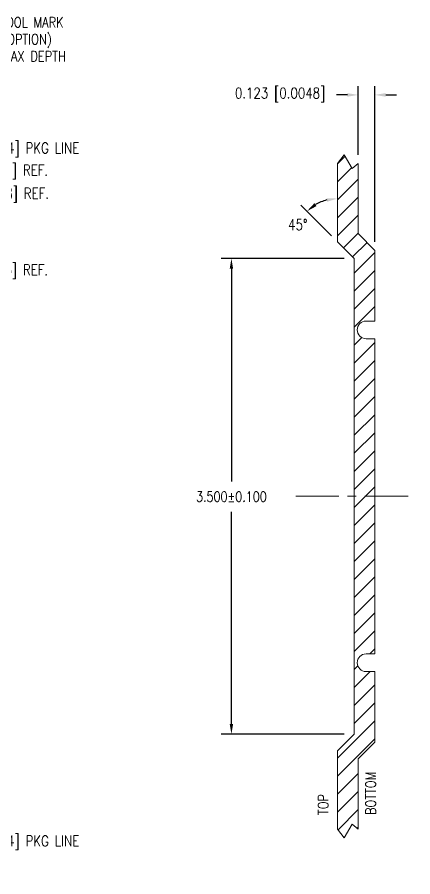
# Model space of a CAD drawing. Extents: x 229 to 1028, y -254 to 211.
# Drawn here: x 459.6 to 575.9, y -82.5 to 170.5 of the extents above; entities that cross this region are included whole.
import ezdxf

# ---------------------------------------------------------------- set-up
doc = ezdxf.new("R2010")
doc.units = 0
doc.header["$LTSCALE"] = 25.4
doc.header["$MEASUREMENT"] = 0
doc.linetypes.add('CENTERX2', pattern=[4, 2.5, -0.5, 0.5, -0.5])
doc.linetypes.add('PHANTOM2', pattern=[1.25, 0.625, -0.125, 0.125, -0.125, 0.125, -0.125])
for name, color, linetype, lineweight in [('SH-01_CENTER', 2, 'CENTERX2', 5), ('SH-01_DIM', 4, 'Continuous', 5), ('SH-01_NOTES', 3, 'Continuous', 5), ('SH-01_OBJECT', 7, 'Continuous', 5)]:
    doc.layers.add(name, color=color, linetype=linetype, lineweight=lineweight)
doc.layers.add('SH-01_HATCH', color=1, linetype='PHANTOM2')
doc.styles.add('SIMPLEX', font='SIMPLEX.shx', dxfattribs={"width": 0.8})
doc.styles.get("Standard").update_dxf_attribs({"font": 'simplex.shx', "width": 0.82})
doc.dimstyles.get("Standard").update_dxf_attribs({"dimtxt": 3, "dimasz": 4, "dimexe": 1.5, "dimexo": 0.75, "dimgap": 1, "dimtad": 0, "dimdec": 3, "dimlfac": 0.25, "dimzin": 0, "dimdsep": 46, "dimtxsty": 'SIMPLEX', "dimcen": 0.5, "dimadec": 0, "dimazin": 0, "dimtp": 0.025, "dimtfac": 1, "dimtdec": 3, "dimtofl": 0, "dimtmove": 0, "dimatfit": 3, "dimfxl": 1, "dimtolj": 1, "dimtzin": 0, "dimarcsym": 0})

# ---------------------------------------------------------------- blocks, each defined once
blk = doc.blocks.new('*D30')
at = {"layer": 'Defpoints', "color": 0, "transparency": 16777216}
for p in [(238.21, 424.96), (167.54, 412.02), (154.54, 329.48)]:
    blk.add_point(p, dxfattribs=at)
at = {"layer": 'SH-01_DIM', "color": 0, "lineweight": -2, "transparency": 16777216}
for p, q in [((225.51, 412.02), (231.86, 424.96)), ((231.86, 424.96), (238.21, 424.96)), ((170.08, 412.02), (225.51, 412.02))]:
    blk.add_line(p, q, dxfattribs=at)
at = {"layer": 'SH-01_DIM', "color": 0, "transparency": 16777216, "insert": (259.91, 424.96), "char_height": 3.175, "attachment_point": 5, "style": 'SIMPLEX'}
blk.add_mtext('\\A1;2.063 [0.0812] REF.', dxfattribs=at)
blk = doc.blocks.new('*D31')
at = {"layer": 'Defpoints', "color": 0, "transparency": 16777216}
for p in [(238.21, 418.13), (184.04, 411.57), (154.54, 329.48)]:
    blk.add_point(p, dxfattribs=at)
at = {"layer": 'SH-01_DIM', "color": 0, "lineweight": -2, "transparency": 16777216}
for p, q in [((225.51, 411.57), (231.86, 418.13)), ((231.86, 418.13), (238.21, 418.13)), ((186.58, 411.57), (225.51, 411.57))]:
    blk.add_line(p, q, dxfattribs=at)
at = {"layer": 'SH-01_DIM', "color": 0, "transparency": 16777216, "insert": (260.15, 418.13), "char_height": 3.175, "attachment_point": 5, "style": 'SIMPLEX'}
blk.add_mtext('\\A1;2.052 [0.0808] REF.', dxfattribs=at)
blk = doc.blocks.new('*D34')
at = {"layer": 'Defpoints', "color": 0, "transparency": 16777216}
for p in [(190.04, 401.09), (238.21, 395.61), (154.54, 329.48)]:
    blk.add_point(p, dxfattribs=at)
at = {"layer": 'SH-01_DIM', "color": 0, "lineweight": -2, "transparency": 16777216}
for p, q in [((192.58, 401.09), (225.51, 401.09)), ((225.51, 401.09), (231.86, 395.61)), ((231.86, 395.61), (238.21, 395.61))]:
    blk.add_line(p, q, dxfattribs=at)
at = {"layer": 'SH-01_DIM', "color": 0, "transparency": 16777216, "insert": (259.91, 395.61), "char_height": 3.175, "attachment_point": 5, "style": 'SIMPLEX'}
blk.add_mtext('\\A1;1.790 [0.0705] REF.', dxfattribs=at)
blk = doc.blocks.new('*D48')
at = {"layer": 'Defpoints', "color": 0, "transparency": 16777216}
for p in [(214.54, 431.48), (238.21, 431.48), (154.54, 329.48)]:
    blk.add_point(p, dxfattribs=at)
at = {"layer": 'SH-01_DIM', "color": 0, "lineweight": -2, "transparency": 16777216}
blk.add_line((217.08, 431.48), (238.21, 431.48), dxfattribs=at)
at = {"layer": 'SH-01_DIM', "color": 0, "transparency": 16777216, "insert": (264.87, 431.48), "char_height": 3.175, "attachment_point": 5, "style": 'SIMPLEX'}
blk.add_mtext('\\A1;2.550 [0.1004] PKG LINE', dxfattribs=at)
blk = doc.blocks.new('*D49')
at = {"layer": 'Defpoints', "color": 0, "transparency": 16777216}
for p in [(154.54, 329.48), (214.54, 227.48), (238.21, 227.48)]:
    blk.add_point(p, dxfattribs=at)
at = {"layer": 'SH-01_DIM', "color": 0, "lineweight": -2, "transparency": 16777216}
blk.add_line((217.08, 227.48), (238.21, 227.48), dxfattribs=at)
at = {"layer": 'SH-01_DIM', "color": 0, "transparency": 16777216, "insert": (264.87, 227.48), "char_height": 3.175, "attachment_point": 5, "style": 'SIMPLEX'}
blk.add_mtext('\\A1;2.550 [0.1004] PKG LINE', dxfattribs=at)
blk = doc.blocks.new('*D59')
at = {"layer": 'Defpoints', "color": 0, "transparency": 16777216}
for p in [(362.85, 427.48), (359.56, 416.69), (362.85, 404.4), (362.85, 404.4), (367.77, 399.48)]:
    blk.add_point(p, dxfattribs=at)
at = {"layer": 'SH-01_DIM', "color": 0, "lineweight": -2, "transparency": 16777216}
blk.add_line((361.05, 406.2), (352.06, 415.2), dxfattribs=at)
blk.add_arc((362.85, 404.4), 12.72, 104.3367, 120.6633, dxfattribs=at)
at = {"layer": 'SH-01_DIM', "color": 0, "transparency": 16777216}
for points in [[(356.68, 414.93), (356.04, 415.77), (353.85, 413.4)], [(359.63, 417.25), (359.76, 416.2), (362.85, 417.13)]]:
    blk.add_solid(points, dxfattribs=at)
at = {"layer": 'SH-01_DIM', "color": 0, "transparency": 16777216, "insert": (351.17, 409.44), "char_height": 3.175, "attachment_point": 5, "style": 'SIMPLEX'}
blk.add_mtext('\\A1;45°', dxfattribs=at)
blk = doc.blocks.new('*D60')
at = {"layer": 'Defpoints', "color": 0, "linetype": 'Continuous', "transparency": 16777216}
for p in [(331.65, 399.48), (367.77, 399.48), (367.77, 259.48)]:
    blk.add_point(p, dxfattribs=at)
at = {"layer": 'SH-01_DIM', "color": 0, "linetype": 'Continuous', "lineweight": -2, "transparency": 16777216}
for p, q in [((364.77, 399.48), (328.65, 399.48)), ((331.65, 396.48), (331.65, 333.87)), ((331.65, 262.48), (331.65, 324.87)), ((364.77, 259.48), (328.65, 259.48))]:
    blk.add_line(p, q, dxfattribs=at)
at = {"layer": 'SH-01_DIM', "color": 0, "linetype": 'Continuous', "transparency": 16777216}
for points in [[(331.15, 396.48), (332.15, 396.48), (331.65, 399.48)], [(331.15, 262.48), (332.15, 262.48), (331.65, 259.48)]]:
    blk.add_solid(points, dxfattribs=at)
at = {"layer": 'SH-01_DIM', "color": 0, "linetype": 'Continuous', "transparency": 16777216, "insert": (331.65, 329.37), "char_height": 3, "attachment_point": 5, "style": 'SIMPLEX'}
blk.add_mtext('\\A1;3.500±0.100', dxfattribs=at)
blk = doc.blocks.new('*D67')
at = {"layer": 'Defpoints', "color": 0, "transparency": 16777216}
for p in [(368.93, 447.65), (368.93, 427.48), (373.85, 401.89)]:
    blk.add_point(p, dxfattribs=at)
at = {"layer": 'SH-01_DIM', "color": 0, "lineweight": -2, "transparency": 16777216}
for p, q in [((368.93, 430.02), (368.93, 450.19)), ((373.85, 404.43), (373.85, 450.19)), ((365.75, 447.65), (362.58, 447.65)), ((377.02, 447.65), (380.2, 447.65))]:
    blk.add_line(p, q, dxfattribs=at)
at = {"layer": 'SH-01_DIM', "color": 0, "transparency": 16777216}
for points in [[(365.75, 448.18), (365.75, 447.12), (368.93, 447.65)], [(377.02, 448.18), (377.02, 447.12), (373.85, 447.65)]]:
    blk.add_solid(points, dxfattribs=at)
at = {"layer": 'SH-01_DIM', "color": 0, "transparency": 16777216, "insert": (345.96, 447.65), "char_height": 3.175, "attachment_point": 5, "style": 'SIMPLEX'}
blk.add_mtext('\\A1;0.123 [0.0048]', dxfattribs=at)

msp = doc.modelspace()

# ---------------------------------------------------------------- hatches: boundary and pattern name
at = {"layer": 'SH-01_HATCH'}
h = msp.add_hatch(dxfattribs=at)
h.set_pattern_fill('ANSI31', color=256, scale=30)
h.set_pattern_definition([(45, (503.5832, 29.4873), (-2.65165, 2.65165), [])])
h.paths.add_polyline_path([(564.7316, 75.8873), (562.1316, 75.8873, -1), (562.1316, 81.0873), (564.7316, 81.0873), (564.7316, 101.8926), (559.8116, 106.8126), (559.8116, 127.4873), (558.0834, 125.9897), (555.7213, 130.016), (553.7316, 127.4873), (553.7316, 104.4073), (558.6516, 99.4873), (558.6516, 29.4873), (558.6516, -40.5127), (553.7316, -45.4327), (553.7316, -68.5127), (555.7213, -71.0414), (558.0834, -67.0151), (559.8116, -68.5127), (559.8116, -47.838), (564.7316, -42.918), (564.7316, -22.1127), (562.1316, -22.1127, -1), (562.1316, -16.9127), (564.7316, -16.9127), (564.7316, 29.4873)])

# ---------------------------------------------------------------- linework, layer by layer
at = {"layer": 'SH-01_CENTER', "ltscale": 0.2}
msp.add_line((541.447, 29.4873), (575.8562, 29.4873), dxfattribs=at)
at = {"layer": 'SH-01_OBJECT'}
for points in [[(564.7316, 29.4873), (564.7316, 75.8873), (562.1316, 75.8873, -1), (562.1316, 81.0873), (564.7316, 81.0873), (564.7316, 101.8926), (559.8116, 106.8126), (559.8116, 127.4873), (558.0834, 125.9897), (555.7213, 130.016), (553.7316, 127.4873), (553.7316, 104.4073), (558.6516, 99.4873), (558.6516, 29.4873)], [(564.7316, 29.4873), (564.7316, -16.9127), (562.1316, -16.9127, 1), (562.1316, -22.1127), (564.7316, -22.1127), (564.7316, -42.918), (559.8116, -47.838), (559.8116, -68.5127), (558.0834, -67.0151), (555.7213, -71.0414), (553.7316, -68.5127), (553.7316, -45.4327), (558.6516, -40.5127), (558.6516, 29.4873)]]:
    msp.add_lwpolyline(points, format="xyb", dxfattribs=at)

# ---------------------------------------------------------------- texts
at = {"layer": 'SH-01_NOTES', "insert": (437.6895, 164.0361), "char_height": 3, "attachment_point": 4}
msp.add_mtext('DOWNSET TOOL MARK\\P(SUPPLIER OPTION)\\P0.013mm MAX DEPTH', dxfattribs=at)
at = {"layer": 'SH-01_NOTES', "char_height": 3, "attachment_point": 4, "rotation": 90}
for s, insert in [('BOTTOM', (563.4885, -64.3738)), ('TOP', (549.5014, -64.3738))]:
    msp.add_mtext(s, dxfattribs=dict(at, insert=insert))

# ---------------------------------------------------------------- dimensions: what is measured, and where the dimension line sits
at = {"layer": 'SH-01_DIM'}
dim = msp.add_linear_dim(base=(559.8116, 147.6557), p1=(564.7316, 101.8926), p2=(559.8116, 127.4873), dimstyle='Standard', override={"dimscale": 25.4, "dimtxt": 0.125, "dimasz": 0.125, "dimexe": 0.1, "dimexo": 0.1, "dimgap": 0.09, "dimtih": 1, "dimtoh": 1, "dimlfac": 0.025, "dimzin": 1, "dimcen": -0.09}, dxfattribs=at)
dim.commit()
dim.dimension.update_dxf_attribs({"geometry": '*D67', "text_midpoint": (536.8427, 147.6557), "dimtype": 128, "insert": (190.8832, -299.9967)})
for feature_location, offset, text, picture, middle in [((405.4202, 131.4873), (23.6737, 0), '<> PKG LINE', '*D48', (455.7518, 131.4873)), ((358.4202, 112.0188), (70.6737, 12.9448), '<> REF.', '*D30', (450.7928, 124.9635)), ((374.9202, 111.5726), (54.1737, 6.5632), '<> REF.', '*D31', (451.0347, 118.1358)), ((380.9202, 101.0928), (48.1737, -5.4781), '<> REF.', '*D34', (450.7928, 95.6147)), ((405.4202, -72.5127), (23.6737, 0), '<> PKG LINE', '*D49', (455.7518, -72.5127))]:
    dim = msp.add_ordinate_dim(feature_location=feature_location, offset=offset, dtype=0, origin=(345.4202, 29.4873), text=text, dimstyle='Standard', override={"dimscale": 25.4, "dimtxt": 0.125, "dimasz": 0.125, "dimexe": 0.1, "dimexo": 0.1, "dimgap": 0.09, "dimtih": 1, "dimtoh": 1, "dimlfac": 0.025, "dimzin": 1, "dimcen": -0.09}, dxfattribs=at)
    dim.commit()
    dim.dimension.update_dxf_attribs({"geometry": picture, "text_midpoint": middle, "insert": (190.8832, -299.9967)})
dim = msp.add_angular_dim_2l(base=(550.4389, 116.6957), line1=((553.7316, 127.4873), (553.7316, 104.4073)), line2=((553.7316, 104.4073), (558.6516, 99.4873)), dimstyle='Standard', override={"dimscale": 25.4, "dimtxt": 0.125, "dimasz": 0.125, "dimexe": 0.1, "dimexo": 0.1, "dimgap": 0.09, "dimtih": 1, "dimtoh": 1, "dimlfac": 1, "dimzin": 4, "dimpost": '\\X', "dimcen": -0.09}, dxfattribs=at)
dim.commit()
dim.dimension.update_dxf_attribs({"geometry": '*D59', "text_midpoint": (542.0487, 109.4428), "dimtype": 130, "insert": (190.8832, -299.9967)})
at = {"layer": 'SH-01_DIM', "linetype": 'Continuous'}
dim = msp.add_linear_dim(base=(522.5302, 99.4873), p1=(558.6516, -40.5127), p2=(558.6516, 99.4873), angle=90, dimstyle='Standard', override={"dimasz": 3, "dimexe": 3, "dimexo": 3, "dimgap": 3, "dimtih": 1, "dimtoh": 1, "dimlfac": 0.025, "dimcen": 3, "dimtol": 1, "dimtp": 0.1, "dimtm": 0.1}, dxfattribs=at)
dim.commit()
dim.dimension.update_dxf_attribs({"geometry": '*D60', "text_midpoint": (522.5302, 29.3702), "dimtype": 128, "insert": (190.8832, -299.9967)})

doc.saveas('drawing.dxf')
